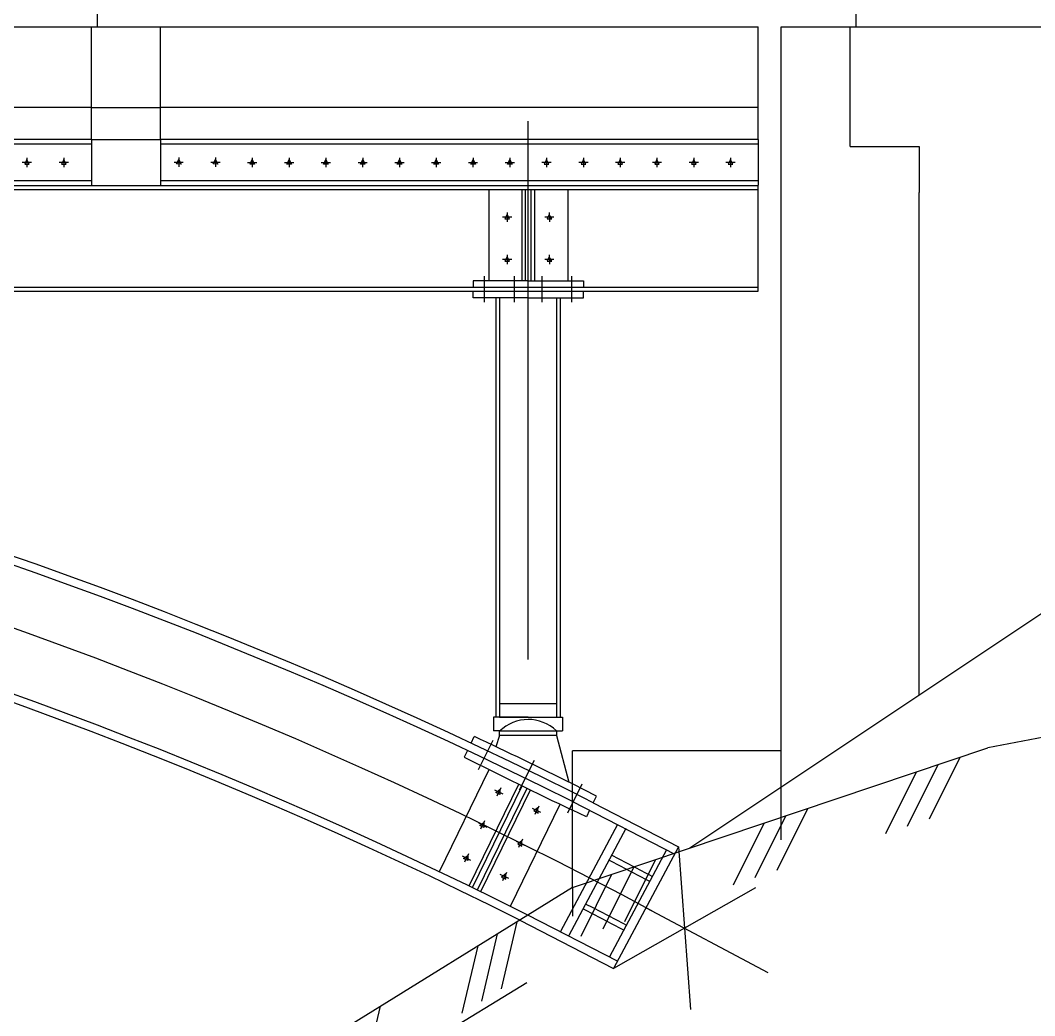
# Model space of a CAD drawing. Header units: millimetres. Extents: x 1931 to 30327, y -2374 to 17555.
# Drawn here: x 16827 to 19033, y 10978 to 13143 of the extents above; entities that cross this region are included whole.
import ezdxf

# ---------------------------------------------------------------- set-up
doc = ezdxf.new("R2010")
doc.units = ezdxf.units.MM
doc.layers.add('axis', color=40, linetype='Continuous')

msp = doc.modelspace()

# ---------------------------------------------------------------- linework, layer by layer
at = {"color": 4, "linetype": 'ByBlock', "lineweight": -2}
for p, q in [((16995.2, 13128.1), (16995.2, 13157.3)), ((18644.6, 13128.1), (18644.6, 13161.9)), ((15681.5, 13128.1), (16981.5, 13128.1)), ((16724.8, 13128.1), (16995.2, 13128.1)), ((16981.5, 12883.4), (16981.5, 13128.1)), ((16981.5, 13128.1), (17132.3, 13128.1)), ((17131.5, 12883.4), (17131.5, 13128.1)), ((17131.5, 13128.1), (18431.5, 13128.1)), ((20961.5, 13128.1), (18283.1, 11342.5)), ((18431.5, 12883.4), (18431.5, 13128.1)), ((18481.5, 13128.1), (28430.6, 13128.1)), ((18481.5, 11474.8), (18481.5, 13128.1)), ((18631.5, 12868.1), (18631.5, 13128.1)), ((18644.6, 13128.1), (19055.3, 13128.1)), ((16981.5, 12883.4), (16981.5, 13053.4)), ((16981.5, 12953.4), (15681.5, 12953.4)), ((16981.5, 12953.4), (17132.3, 12953.4)), ((18431.5, 12953.4), (17131.5, 12953.4)), ((16981.5, 12883.4), (15681.5, 12883.4)), ((16981.5, 12883.4), (16981.5, 12784.4)), ((16981.5, 12883.4), (17132.3, 12883.4)), ((18431.5, 12883.4), (17131.5, 12883.4)), ((17131.5, 12883.4), (17131.5, 12783.4)), ((18431.5, 12883.4), (18431.5, 12784.4)), ((16981.5, 12873.4), (15681.5, 12873.4)), ((18431.5, 12873.4), (17131.5, 12873.4)), ((18631.5, 12868.1), (18781.5, 12868.1)), ((18781.5, 12868.1), (18781.5, 12768.1)), ((16841.4, 12839.6), (16836.5, 12829.6)), ((16841.4, 12843.5), (16841.5, 12823.3)), ((16846.5, 12829.6), (16841.4, 12839.6)), ((16921.4, 12839.6), (16916.5, 12829.6)), ((16921.4, 12843.5), (16921.5, 12823.3)), ((16926.5, 12829.6), (16921.4, 12839.6)), ((17166.5, 12830.2), (17171.5, 12840.1)), ((17171.5, 12844.1), (17171.4, 12823.9)), ((17171.5, 12840.1), (17176.5, 12830.1)), ((17246.5, 12830.2), (17251.5, 12840.1)), ((17251.5, 12844.1), (17251.4, 12823.9)), ((17251.5, 12840.1), (17256.5, 12830.1)), ((17326.5, 12829.9), (17331.5, 12839.9)), ((17331.5, 12843.8), (17331.4, 12823.6)), ((17331.5, 12839.9), (17336.5, 12829.8)), ((17406.5, 12829.9), (17411.5, 12839.9)), ((17411.5, 12843.8), (17411.4, 12823.6)), ((17411.5, 12839.9), (17416.5, 12829.8)), ((17486.5, 12829.6), (17491.5, 12839.6)), ((17491.5, 12843.5), (17491.4, 12823.3)), ((17491.5, 12839.6), (17496.5, 12829.6)), ((17566.5, 12829.6), (17571.5, 12839.6)), ((17571.5, 12843.5), (17571.4, 12823.3)), ((17571.5, 12839.6), (17576.5, 12829.6)), ((17646.5, 12829.6), (17651.5, 12839.6)), ((17651.5, 12843.5), (17651.4, 12823.3)), ((17651.5, 12839.6), (17656.5, 12829.6)), ((17726.5, 12829.6), (17731.5, 12839.6)), ((17731.5, 12843.5), (17731.4, 12823.3)), ((17731.5, 12839.6), (17736.5, 12829.6)), ((17806.5, 12829.6), (17811.5, 12839.6)), ((17811.5, 12843.5), (17811.4, 12823.3)), ((17811.5, 12839.6), (17816.5, 12829.6)), ((17886.5, 12829.6), (17891.5, 12839.6)), ((17891.5, 12843.5), (17891.4, 12823.3)), ((17891.5, 12839.6), (17896.5, 12829.6)), ((17971.4, 12839.6), (17966.5, 12829.6)), ((17971.4, 12843.5), (17971.5, 12823.3)), ((17976.5, 12829.6), (17971.4, 12839.6)), ((18051.4, 12839.6), (18046.5, 12829.6)), ((18051.4, 12843.5), (18051.5, 12823.3)), ((18056.5, 12829.6), (18051.4, 12839.6)), ((18131.4, 12839.6), (18126.5, 12829.6)), ((18131.4, 12843.5), (18131.5, 12823.3)), ((18136.5, 12829.6), (18131.4, 12839.6)), ((18211.4, 12839.6), (18206.5, 12829.6)), ((18211.4, 12843.5), (18211.5, 12823.3)), ((18216.5, 12829.6), (18211.4, 12839.6)), ((18291.4, 12839.6), (18286.5, 12829.6)), ((18291.4, 12843.5), (18291.5, 12823.3)), ((18296.5, 12829.6), (18291.4, 12839.6)), ((18371.4, 12839.6), (18366.5, 12829.6)), ((18371.4, 12843.5), (18371.5, 12823.3)), ((18376.5, 12829.6), (18371.4, 12839.6)), ((16851.5, 12833.5), (16831.4, 12833.4)), ((16836.5, 12829.6), (16846.5, 12829.6)), ((16931.5, 12833.5), (16911.4, 12833.4)), ((16916.5, 12829.6), (16926.5, 12829.6)), ((17161.4, 12834), (17181.5, 12834)), ((17176.5, 12830.1), (17166.5, 12830.2)), ((17241.4, 12834), (17261.5, 12834)), ((17256.5, 12830.1), (17246.5, 12830.2)), ((17321.4, 12833.7), (17341.5, 12833.7)), ((17336.5, 12829.8), (17326.5, 12829.9)), ((17401.4, 12833.7), (17421.5, 12833.7)), ((17416.5, 12829.8), (17406.5, 12829.9)), ((17481.4, 12833.5), (17501.5, 12833.4)), ((17496.5, 12829.6), (17486.5, 12829.6)), ((17561.4, 12833.5), (17581.5, 12833.4)), ((17576.5, 12829.6), (17566.5, 12829.6)), ((17641.4, 12833.5), (17661.5, 12833.4)), ((17656.5, 12829.6), (17646.5, 12829.6)), ((17721.4, 12833.5), (17741.5, 12833.4)), ((17736.5, 12829.6), (17726.5, 12829.6)), ((17801.4, 12833.5), (17821.5, 12833.4)), ((17816.5, 12829.6), (17806.5, 12829.6)), ((17881.4, 12833.5), (17901.5, 12833.4)), ((17896.5, 12829.6), (17886.5, 12829.6)), ((17981.5, 12833.5), (17961.4, 12833.4)), ((17966.5, 12829.6), (17976.5, 12829.6)), ((18061.5, 12833.5), (18041.4, 12833.4)), ((18046.5, 12829.6), (18056.5, 12829.6)), ((18141.5, 12833.5), (18121.4, 12833.4)), ((18126.5, 12829.6), (18136.5, 12829.6)), ((18221.5, 12833.5), (18201.4, 12833.4)), ((18206.5, 12829.6), (18216.5, 12829.6)), ((18301.5, 12833.5), (18281.4, 12833.4)), ((18286.5, 12829.6), (18296.5, 12829.6)), ((18381.5, 12833.5), (18361.4, 12833.4)), ((18366.5, 12829.6), (18376.5, 12829.6)), ((13430.6, 12783.4), (18431.5, 12783.4)), ((13430.6, 12774.4), (18431.5, 12774.4)), ((16981.5, 12793.4), (15681.5, 12793.4)), ((18431.5, 12793.4), (17131.5, 12793.4)), ((17845.5, 12774.4), (17845.5, 12576.4)), ((17917.5, 12774.4), (17917.5, 12576.4)), ((17925.5, 12576.4), (17925.5, 12774.4)), ((17937.5, 12774.4), (17937.5, 12576.4)), ((17945.5, 12774.4), (17945.5, 12576.4)), ((18017.5, 12774.4), (18017.5, 12576.4)), ((18431.5, 12553.4), (18431.5, 12783.4)), ((18781.5, 11674.8), (18781.5, 12768.1)), ((17895.5, 12714.5), (17875.4, 12714.4)), ((17885.4, 12720.6), (17880.5, 12710.6)), ((17880.5, 12710.6), (17890.5, 12710.6)), ((17885.4, 12724.5), (17885.5, 12704.3)), ((17890.5, 12710.6), (17885.4, 12720.6)), ((17987.5, 12714.5), (17967.4, 12714.4)), ((17977.4, 12720.6), (17972.5, 12710.6)), ((17972.5, 12710.6), (17982.5, 12710.6)), ((17977.4, 12724.5), (17977.5, 12704.3)), ((17982.5, 12710.6), (17977.4, 12720.6)), ((17895.5, 12622.5), (17875.4, 12622.4)), ((17885.4, 12628.6), (17880.5, 12618.6)), ((17880.5, 12618.6), (17890.5, 12618.6)), ((17885.4, 12632.5), (17885.5, 12612.3)), ((17890.5, 12618.6), (17885.4, 12628.6)), ((17987.5, 12622.5), (17967.4, 12622.4)), ((17977.4, 12628.6), (17972.5, 12618.6)), ((17972.5, 12618.6), (17982.5, 12618.6)), ((17977.4, 12632.5), (17977.5, 12612.3)), ((17982.5, 12618.6), (17977.4, 12628.6)), ((17931.5, 12576.4), (17811.5, 12576.4)), ((17811.5, 12576.4), (17811.5, 12562.4)), ((17836.5, 12529.4), (17836.5, 12586.3)), ((17901.5, 12529.4), (17901.5, 12586.3)), ((17931.5, 12576.4), (18051.5, 12576.4)), ((17961.5, 12529.4), (17961.5, 12586.3)), ((18026.5, 12529.4), (18026.5, 12586.3)), ((18051.5, 12576.4), (18051.5, 12562.4)), ((13430.6, 12562.4), (18431.5, 12562.4)), ((13430.6, 12553.4), (18431.5, 12553.4)), ((17811.5, 12539.4), (17811.5, 12553.4)), ((18051.5, 12539.4), (18051.5, 12553.4)), ((17931.5, 12539.4), (17811.5, 12539.4)), ((17861.5, 11627.3), (17861.5, 12539.4)), ((17869.5, 11627.3), (17869.5, 12539.4)), ((17931.5, 12539.4), (18051.5, 12539.4)), ((17993.5, 11627.3), (17993.5, 12539.4)), ((18001.5, 11627.3), (18001.5, 12539.4)), ((22730.6, 12278.1), (18930.6, 11560.5)), ((17869.5, 11657.3), (17993.5, 11657.3)), ((17931.3, 11627.3), (17856.3, 11627.3)), ((17856.3, 11627.3), (17856.3, 11597.3)), ((17869.3, 11627.3), (18006.3, 11627.3)), ((17931.3, 11627.3), (18006.3, 11627.3)), ((18006.3, 11627.3), (18006.3, 11597.3)), ((17807.2, 11570.9), (17814.3, 11585.2)), ((17869.3, 11597.3), (17856.3, 11597.3)), ((17869.3, 11587.3), (17861.3, 11563)), ((17869.3, 11587.3), (17869.3, 11597.3)), ((17869.3, 11597.3), (18006.3, 11597.3)), ((17993.3, 11587.3), (17869.3, 11587.3)), ((17993.3, 11597.3), (17993.3, 11587.3)), ((17993.3, 11587.3), (18020.1, 11485.6)), ((17823.4, 11513.5), (17855, 11577.1)), ((18027.5, 11256.5), (18930.6, 11560.5)), ((17799.1, 11554.8), (17792.2, 11540.4)), ((18481.5, 11554.1), (18027.5, 11554.1)), ((18027.5, 11256.5), (18027.5, 11554.1)), ((18803.8, 11405.9), (18870.5, 11540.2)), ((17912.7, 11469.3), (17944.8, 11533.9)), ((18756.4, 11389.9), (18823.1, 11524.3)), ((17738.3, 11291.5), (17846.4, 11513.2)), ((18709.1, 11374), (18775.7, 11508.3)), ((17803.2, 11260.3), (17910.9, 11481.3)), ((17810.4, 11256.8), (17918.1, 11477.8)), ((17821.2, 11251.5), (17928.9, 11472.6)), ((17871.7, 11473.8), (17862.9, 11455.7)), ((18017.3, 11419), (18048.8, 11482.6)), ((18080.2, 11455.6), (18027.5, 11482.1)), ((18481.5, 11360.4), (18481.5, 11474.8)), ((17828.4, 11248), (17936.1, 11469.1)), ((17858.2, 11469.2), (17876.4, 11460.4)), ((17861.1, 11463.5), (17870, 11470.3)), ((17870.1, 11459.1), (17861.1, 11463.5)), ((17870, 11470.3), (17870.1, 11459.1)), ((18073, 11441.3), (18027.5, 11464.2)), ((18073, 11441.3), (18080.2, 11455.6)), ((17893, 11216.1), (18001, 11437.8)), ((17959.1, 11420.1), (17940.9, 11428.9)), ((17952.7, 11430), (17943.8, 11423.2)), ((17954.4, 11433.5), (17945.6, 11415.4)), ((17952.8, 11418.8), (17952.7, 11430)), ((18027.5, 11444.1), (18250.1, 11329.6)), ((18073, 11441.3), (18258.5, 11345.5)), ((18472.7, 11294.4), (18539.4, 11428.8)), ((17943.8, 11423.2), (17952.8, 11418.8)), ((18058.1, 11410.8), (18027.5, 11425.2)), ((18064.9, 11425.3), (18058.1, 11410.8)), ((18425.3, 11278.5), (18492, 11412.8)), ((17823.2, 11397.3), (17841.3, 11388.4)), ((17826.1, 11391.6), (17834.9, 11398.4)), ((17835, 11387.2), (17826.1, 11391.6)), ((17836.7, 11401.9), (17827.8, 11383.8)), ((17834.9, 11398.4), (17835, 11387.2)), ((18125.9, 11394.2), (18001.7, 11161.2)), ((18143.7, 11385), (18019.9, 11152.8)), ((18377.9, 11262.5), (18444.6, 11396.9)), ((17919.4, 11361.6), (17910.5, 11343.5)), ((17924, 11348.1), (17905.9, 11357)), ((17917.6, 11358.1), (17908.8, 11351.3)), ((17908.8, 11351.3), (17917.7, 11346.9)), ((17917.7, 11346.9), (17917.6, 11358.1)), ((18232.4, 11338.7), (18108.1, 11105.8)), ((18258.5, 11345.2), (18117.3, 11080.5)), ((18240.9, 11354.7), (18240.8, 11354.6)), ((18258.5, 11345.5), (18284.6, 10991.5)), ((17788.1, 11325.4), (17806.3, 11316.5)), ((17791, 11319.7), (17799.9, 11326.5)), ((17800, 11315.3), (17791, 11319.7)), ((17801.6, 11330), (17792.8, 11311.9)), ((17799.9, 11326.5), (17800, 11315.3)), ((18141.6, 11183), (18208.2, 11317.3)), ((18094.2, 11167), (18160.9, 11301.4)), ((17889, 11276.2), (17870.8, 11285.1)), ((17882.6, 11286.2), (17873.7, 11279.4)), ((17873.7, 11279.4), (17882.7, 11275)), ((17884.3, 11289.7), (17875.5, 11271.6)), ((17882.7, 11275), (17882.6, 11286.2)), ((18046.8, 11151.1), (18113.5, 11285.5)), ((18027.5, 11256.5), (14180.6, 8878.1)), ((18027.5, 11256.5), (18027.5, 11194.7)), ((18425.8, 11256), (18117.1, 11080.6)), ((17913.2, 11185.9), (18117.1, 11080.6)), ((18125.9, 11096.6), (17930.9, 11196.8)), ((17873.1, 11036.3), (17907.5, 11182.3)), ((17830.5, 11010), (17865, 11156)), ((17788, 10983.8), (17822.4, 11129.7)), ((17928.2, 11049.5), (14280.6, 8822)), ((17575.9, 10852.6), (17610.3, 10998.6))]:
    msp.add_line(p, q, dxfattribs=at)
for centre, radius, start, end in [((13405.6, 2203.5), 10350, 63.47711, 89.8617), ((13405.6, 2203.5), 10332, 63.42728, 89.8617), ((13406.3, 2209.1), 10062.3, 63.27817, 89.86128), ((13405.6, 2203.5), 10050, 63.35127, 89.85754), ((17931.2, 11533.4), 88.8, 46.012, 134.2025), ((13405.6, 2203.5), 10366, 63.52124, 64.82997), ((22466.5, 20792.6), 10366, 243.19682, 244.64465), ((13405.6, 2203.5), 10266, 62.15109, 62.70923), ((13405.6, 2203.5), 10254, 62.15135, 62.71014), ((13405.6, 2203.5), 10134, 62.154, 62.71941), ((13405.6, 2203.5), 10146, 62.15374, 62.71847)]:
    msp.add_arc(centre, radius, start, end, dxfattribs=at)
at = {"layer": 'axis', "linetype": 'ByBlock', "lineweight": -2}
for p, q in [((17931.5, 11752.9), (17931.5, 12923.5)), ((18187.9, 11212.9), (18452.6, 11071.7))]:
    msp.add_line(p, q, dxfattribs=at)
msp.add_arc((13430.7, 2303.6), 10099.9, 61.78546, 118.10127, dxfattribs=at)

doc.saveas('drawing.dxf')
